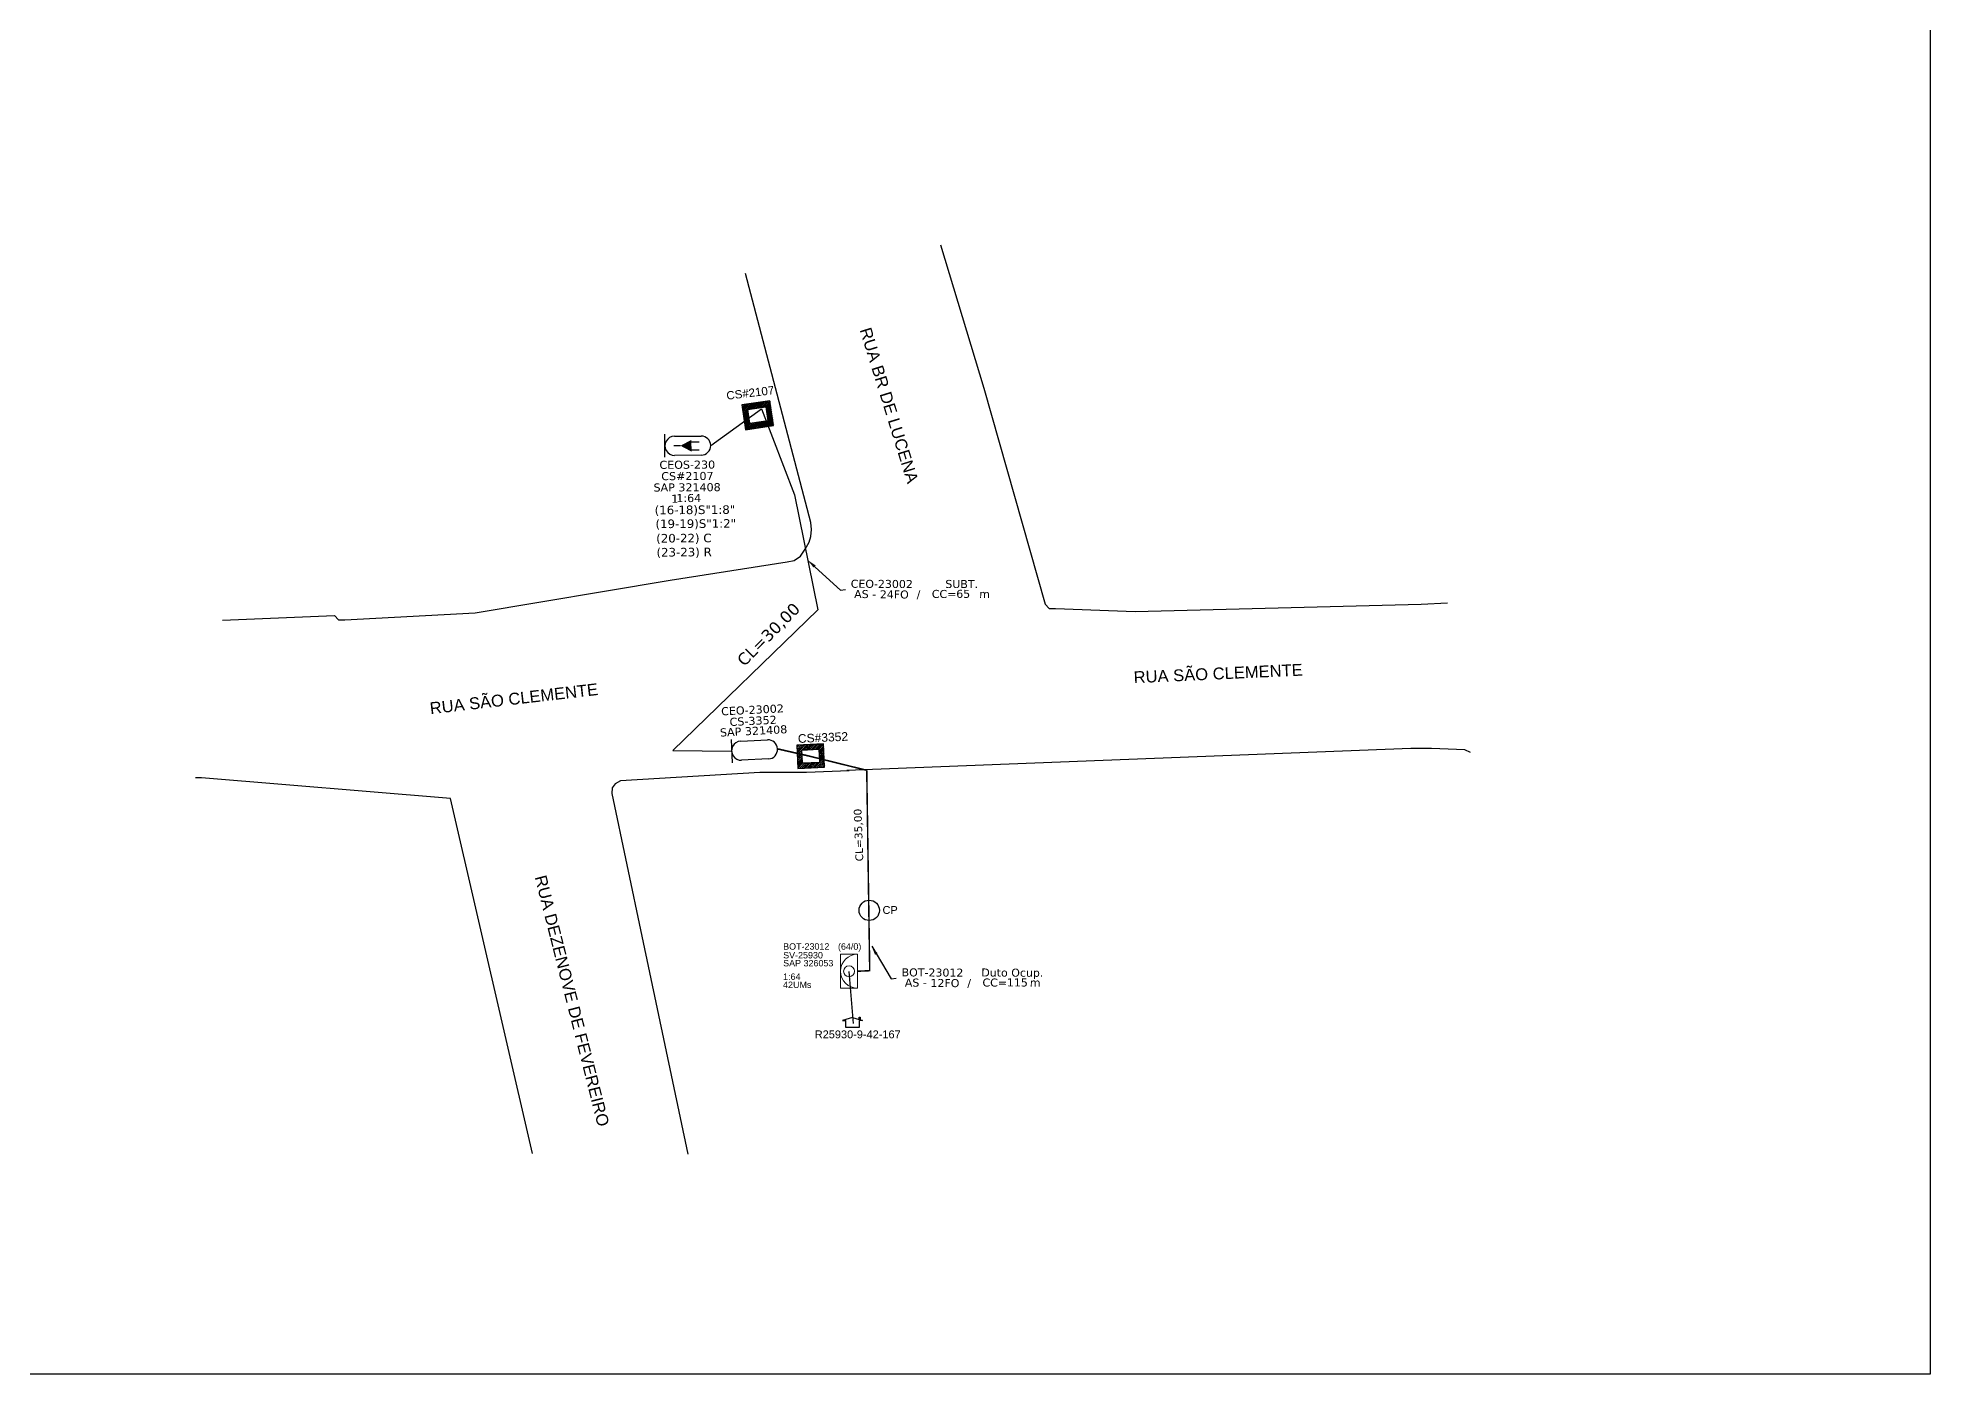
# Model space of a CAD drawing. Extents: x 0 to 841, y 0 to 594.
# Drawn here: x 420.4 to 841, y 0 to 297 of the extents above; entities that cross this region are included whole.
import ezdxf
from ezdxf.enums import TextEntityAlignment as Align

# ---------------------------------------------------------------- set-up
doc = ezdxf.new("R2010")
doc.units = 0
for name, color, linetype in [('10.1-Caixas Subterrâneas', 5, 'Continuous'), ('20.4-CEOS', 1, 'Continuous'), ('20.5-CEO', 1, 'Continuous'), ('Ancoragem Fachada', 7, 'Continuous'), ('CAP a instalar', 1, 'Continuous'), ('celulas gpon', 7, 'Continuous'), ('label_cabos', 7, 'Continuous'), ('QUADRA', 7, 'Continuous'), ('surveys', 7, 'Continuous'), ('surveys legendas', 7, 'Continuous')]:
    doc.layers.add(name, color=color, linetype=linetype)
for name, color, linetype, lineweight in [("20.0-LEGENDA DOS CDO'S", 1, 'Continuous', 0), ('20.1-CDO_INTERIOR', 1, 'Continuous', 0), ('Segmento Logradouro Texto', 238, 'Continuous', 0)]:
    doc.layers.add(name, color=color, linetype=linetype, lineweight=lineweight)
doc.layers.add('DROP DE CLIENTE', color=140, linetype='Continuous', plot=False)
doc.styles.add('ARIAL', font='arial.ttf')
doc.styles.add('DIGICADE', font='arial.ttf')
doc.styles.add('siredit', font='verdana.ttf')
doc.linetypes.add('FENCELINE1', pattern='A,0.25,-0.1,[133,ltypeshp.shx,S=0.1,R=0,X=-0.1,Y=0],-0.1,1', length=1.45)
doc.dimstyles.new('CC', dxfattribs={"dimtxt": 0.8, "dimasz": 2, "dimexe": 0.18, "dimexo": 0.0625, "dimgap": 0.09, "dimtad": 0, "dimdec": 0, "dimrnd": 1, "dimzin": 0, "dimdsep": 46, "dimtxsty": 'siredit', "dimblk": 'NONE', "dimcen": 0, "dimse1": 1, "dimse2": 1, "dimsd1": 1, "dimsd2": 1, "dimclrt": 7, "dimadec": 0, "dimazin": 0, "dimtfac": 1, "dimtdec": 0, "dimtofl": 0, "dimtmove": 0, "dimatfit": 3, "dimfxl": 0, "dimtolj": 1, "dimtzin": 0, "dimarcsym": 0})

# ---------------------------------------------------------------- blocks, each defined once
blk = doc.blocks.new('*X68')
at = {"color": 0, "linetype": 'Continuous'}
for p, q in [((-1.25, 0.34099), (-0.49099, 1.1)), ((-1.25, 0.517767), (-0.667767, 1.1)), ((-1.25, 0.694544), (-0.844544, 1.1)), ((-1.25, 0.87132), (-1.02132, 1.1)), ((-1.25, 1.048097), (-1.198097, 1.1)), ((-1.25, 0.164214), (-0.8035, 0.610714)), ((-1.25, -0.012563), (-0.8035, 0.433937)), ((-1.25, -0.18934), (-0.8035, 0.25716)), ((-1.25, -0.366117), (-0.8035, 0.080383)), ((-0.789214, 0.625), (-0.314214, 1.1)), ((-0.612437, 0.625), (-0.137437, 1.1)), ((-0.43566, 0.625), (0.03934, 1.1)), ((-0.258883, 0.625), (0.216117, 1.1)), ((-0.082107, 0.625), (0.392893, 1.1)), ((0.09467, 0.625), (0.56967, 1.1)), ((0.271447, 0.625), (0.746447, 1.1)), ((0.448223, 0.625), (0.923223, 1.1)), ((0.625, 0.625), (1.1, 1.1)), ((0.801777, 0.625), (1.25, 1.073223)), ((0.8035, 0.449947), (1.25, 0.896447)), ((0.8035, 0.27317), (1.25, 0.71967)), ((0.8035, 0.096393), (1.25, 0.542893)), ((0.8035, -0.080383), (1.25, 0.366117)), ((0.8035, -0.25716), (1.25, 0.18934)), ((0.8035, -0.433937), (1.25, 0.012563)), ((-1.25, -0.542893), (-0.8035, -0.096393)), ((-1.25, -0.71967), (-0.8035, -0.27317)), ((-1.25, -0.896447), (-0.8035, -0.449947)), ((-1.25, -1.073223), (-0.801777, -0.625)), ((-1.1, -1.1), (-0.625, -0.625)), ((-0.923223, -1.1), (-0.448223, -0.625)), ((-0.746447, -1.1), (-0.271447, -0.625)), ((-0.56967, -1.1), (-0.09467, -0.625)), ((-0.392893, -1.1), (0.082107, -0.625)), ((-0.216117, -1.1), (0.258883, -0.625)), ((-0.03934, -1.1), (0.43566, -0.625)), ((0.137437, -1.1), (0.612437, -0.625)), ((0.314214, -1.1), (0.789214, -0.625)), ((0.49099, -1.1), (1.25, -0.34099)), ((0.667767, -1.1), (1.25, -0.517767)), ((0.8035, -0.610714), (1.25, -0.164214)), ((0.844544, -1.1), (1.25, -0.694544)), ((1.02132, -1.1), (1.25, -0.87132)), ((1.198097, -1.1), (1.25, -1.048097))]:
    blk.add_line(p, q, dxfattribs=at)
blk = doc.blocks.new('MANHOLE_MQ')
at = {"color": 0, "linetype": 'Continuous'}
for p, q in [((0.00000623, 0.00000569), (-0.00000627, 0.00000569)), ((-0.00000627, 0.00000569), (-0.00000627, -0.00000531)), ((-0.00000404, 0.00000331), (0.00000399, 0.00000331)), ((-0.00000404, -0.00000294), (-0.00000404, 0.00000331)), ((0.00000399, 0.00000331), (0.00000399, -0.00000294)), ((0.00000623, -0.00000531), (0.00000623, 0.00000569)), ((-0.00000627, -0.00000531), (0.00000623, -0.00000531)), ((0.00000399, -0.00000294), (-0.00000404, -0.00000294)), ((0.00000399, -0.00000294), (0.00000399, -0.00000294))]:
    blk.add_line(p, q, dxfattribs=at)
at = {"color": 0, "linetype": 'Continuous', "xscale": 5e-06, "yscale": 5e-06, "zscale": 1e-05}
blk.add_blockref('*X68', (-0.00000002, 0.00000019), dxfattribs=at)
blk = doc.blocks.new('Inst CDOI-12 ADAP C-SPL 1x 1-8')
at = {"layer": '20.1-CDO_INTERIOR', "color": 1, "lineweight": 18}
blk.add_lwpolyline([(-2.12, -2.13), (-2.12, 2.12), (0, 2.12), (0.01, -2.13)], close=True, dxfattribs=at)
blk.add_circle((-1.06, 0), 0.68, dxfattribs=at)
blk.add_arc((0.01, 0), 2.13, 90.0276, 270.0276, dxfattribs=at)
at = {"layer": "20.0-LEGENDA DOS CDO'S", "style": 'ARIAL'}
for tag, p, rotation in [('SURVEY', (-9.3, 1.6), 359.9724), ('FID', (-9.3, 2.69), 0.118), ('SAP', (-9.3, 0.61), 359.9724), ('1:XX', (-9.31, -1.08), 359.9724), ('UMS', (-9.31, -2.09), 359.9724)]:
    blk.add_attdef(tag, p, '', height=0.8, rotation=rotation, dxfattribs=at)
at = {"layer": "20.0-LEGENDA DOS CDO'S"}
for tag, p, style, flags in [('ID_ATIVIDADE', (-9.3, 3.78), 'ARIAL', 3), ('FATOR', (-1.5, 3.78), 'ARIAL', 1), ('QTDE', (-9.18, -3.66), 'DIGICADE', 3)]:
    blk.add_attdef(tag, p, '', height=0.8, rotation=0.118, dxfattribs=dict(at, style=style, flags=flags))
at = {"layer": "20.0-LEGENDA DOS CDO'S", "style": 'ARIAL'}
blk.add_attdef('FIBRAS_UTILIZADAS', text='', height=0.8, rotation=359.9724, dxfattribs=at).set_placement((-0.99, 2.69), align=Align.CENTER)
blk = doc.blocks.new('Inst CB DT OCUP CFOA-SM-ASU-120-S-12')
at = {"layer": 'label_cabos', "color": 0, "style": 'siredit'}
for tag, flags, p in [('ID_ATIVIDADE', 3, (1.31, 2.67)), ('FATOR', 1, (11.56, 2.55))]:
    blk.add_attdef(tag, text='', height=1, rotation=359.69, dxfattribs=dict(at, flags=flags)).set_placement(p, align=Align.MIDDLE_CENTER)
for tag, p in [('TIPO_CABO', (1.26, 0)), ('DESTINO_CABO', (3.13, 1.26)), ('CABO', (4.69, -0.05)), ('/', (7.71, -0.05)), ('LANCE', (10.91, 0)), ('TIPO_CABO', (13.11, 1.24)), ('UND', (15.96, 0)), ('FID', (13.15, -1.41))]:
    blk.add_attdef(tag, text='', height=1, rotation=359.69, dxfattribs=at).set_placement(p, align=Align.MIDDLE_CENTER)
blk.add_attdef('QTDE', (12.43, -0.47), '', height=1, rotation=359.69, dxfattribs=at)
blk = doc.blocks.new('_None')
blk = doc.blocks.new('*U90')
at = {"layer": '20.4-CEOS', "color": 7, "style": 'siredit'}
for tag, p in [('FIBRAS_SPLITTER', (0, 0)), ('FIBRAS_TOP_C', (0, -4.13)), ('RESERVA_FINAIS', (0, -5.46))]:
    blk.add_attdef(tag, p, '', height=1.01, dxfattribs=at)
for tag, p, flags in [('ID_ATIVIDADE', (0, -6.77), 3), ('QTDE', (0, -9.4), 1), ('FATOR', (0, -8.09), 1), ('FID', (0, -10.71), 1)]:
    blk.add_attdef(tag, p, '', height=1.01, dxfattribs=dict(at, flags=flags))
blk = doc.blocks.new('*U92')
at = {"layer": '20.4-CEOS', "color": 7, "style": 'siredit'}
for tag, p in [('FIBRAS_SPLITTER', (0, 0)), ('FIBRAS_TOP_C', (0, -4.13)), ('RESERVA_FINAIS', (0, -5.46))]:
    blk.add_attdef(tag, p, '', height=1.01, dxfattribs=at)
for tag, p, flags in [('ID_ATIVIDADE', (0, -6.77), 3), ('QTDE', (0, -9.4), 1), ('FATOR', (0, -8.09), 1), ('FID', (0, -10.71), 1)]:
    blk.add_attdef(tag, p, '', height=1.01, dxfattribs=dict(at, flags=flags))
blk = doc.blocks.new('SURVEY_SURVEY')
for p, q in [((0, 0.0000127), (-0.0000126, 0.000009)), ((-0.0000126, 0.000009), (-0.0000086, 0.000009)), ((-0.0000086, 0), (-0.0000086, 0.000009)), ((0.0000086, 0), (-0.0000086, 0)), ((0, 0.0000127), (0.0000126, 0.000009)), ((0.0000084, 0.0000132), (0.0000098, 0.0000132)), ((0.0000084, 0.0000103), (0.0000084, 0.0000132)), ((0.0000126, 0.000009), (0.0000086, 0.000009)), ((0.0000086, 0.000009), (0.0000086, 0)), ((0.0000098, 0.0000132), (0.0000098, 0.0000099))]:
    blk.add_line(p, q)

msp = doc.modelspace()

# ---------------------------------------------------------------- linework, layer by layer
msp.add_lwpolyline([(0, 594), (841, 594), (841, 0), (0, 0)], close=True)
at = {"color": 4}
msp.add_lwpolyline([(621.04, 251.03), (630.67, 219.13), (644.31, 171.11), (645.17, 170.16), (646.59, 170.16), (664.3, 169.54), (727.91, 171.11), (733.7, 171.42)], dxfattribs=at)
at = {"color": 5}
msp.add_circle((605.21, 103.08), 2.26, dxfattribs=at)
at = {"layer": '20.4-CEOS', "color": 7}
for p, q in [((561.9, 208.45), (567.85, 208.48)), ((567.87, 204.25), (561.92, 204.21))]:
    msp.add_line(p, q, dxfattribs=at)
for points in [[(559.81, 203.77), (559.78, 208.88)], [(563.24, 206.34), (561.81, 206.33)], [(565.59, 207.19), (567.39, 207.2)], [(565.59, 205.43), (567.4, 205.44)]]:
    msp.add_lwpolyline(points, dxfattribs=at)
msp.add_lwpolyline([(563.24, 206.34, 0, 2.62, 0), (565.7, 206.35, 2.62, 2.62, 0)], format="xyseb", dxfattribs=at)
for centre, start, end in [((561.91, 206.33), 90.3013, 270.3013), ((567.86, 206.37), 270.3013, 90.3013)]:
    msp.add_arc(centre, 2.12, start, end, dxfattribs=at)
at = {"layer": '20.5-CEO', "color": 5}
for p, q in [((576.64, 140.69), (582.6, 140.99)), ((582.81, 136.74), (576.85, 136.44))]:
    msp.add_line(p, q, dxfattribs=at)
msp.add_lwpolyline([(574.49, 141.02), (574.75, 135.89)], dxfattribs=at)
for centre, start, end in [((576.74, 138.56), 92.8774, 272.8774), ((582.7, 138.86), 272.8774, 92.8774)]:
    msp.add_arc(centre, 2.13, start, end, dxfattribs=at)
at = {"layer": 'CAP a instalar', "color": 7, "ltscale": 5}
for p, q in [((569.98, 206.38), (581.23, 214.53)), ((581.23, 214.53), (588.62, 195.46)), ((581.48, 215.25), (581.48, 215.25)), ((588.62, 195.46), (593.81, 169.91)), ((593.81, 169.91), (561.57, 138.6)), ((561.57, 138.6), (574.62, 138.46))]:
    msp.add_line(p, q, dxfattribs=at)
at = {"layer": 'CAP a instalar', "ltscale": 5, "const_width": 0.356}
msp.add_lwpolyline([(584.83, 138.97), (591.81, 137.38)], dxfattribs=at)
at = {"layer": 'CAP a instalar', "linetype": 'FENCELINE1', "ltscale": 6, "const_width": 0.335}
for points in [[(591.81, 137.38), (604.65, 134.21), (604.65, 134.21)], [(604.65, 134.21), (605.31, 89.67), (602.62, 89.55)]]:
    msp.add_lwpolyline(points, dxfattribs=at)
at = {"layer": 'DROP DE CLIENTE'}
msp.add_lwpolyline([(600.7, 89.51), (601.61, 77.93)], dxfattribs=at)
at = {"layer": 'QUADRA', "color": 4}
for points in [[(461.49, 167.6), (486.37, 168.59), (487.27, 167.65), (488.64, 167.65), (517.64, 169.22), (560.96, 176.44), (586.98, 180.53), (588.55, 180.84), (589.9, 181.77), (591, 183.35), (591.83, 184.92), (592.26, 186.17), (592.36, 187.74), (592.2, 189.31), (577.72, 244.62)], [(738.86, 138.15), (737.6, 138.77), (730.15, 139.08), (725.56, 139.08), (600.2, 134.13)], [(530.38, 49.04), (512.13, 127.96), (456.79, 132.52), (455.47, 132.52)], [(600.77, 134.12), (591.28, 133.75), (580.86, 133.75), (549.92, 131.87), (548.76, 131.23), (548.05, 130.3), (547.99, 129.03), (554.66, 97.37)], [(554.66, 97.37), (564.86, 48.89)]]:
    msp.add_lwpolyline(points, dxfattribs=at)

# ---------------------------------------------------------------- block references
at = {"color": 0, "lineweight": 0, "xscale": 1.778609453563381, "yscale": 1.77860945356338, "zscale": 1.778609453563381}
msp.add_blockref('Inst CDOI-12 ADAP C-SPL 1x 1-8', (602.61, 89.55), dxfattribs=at).add_auto_attribs({'FIBRAS_UTILIZADAS': '(64/0)', 'SURVEY': 'SV-25930', 'SAP': 'SAP 326053', '1:XX': '1:64', 'UMS': '42UMs', 'FID': 'BOT-23012'})
at = {"layer": '10.1-Caixas Subterrâneas', "color": 30}
for p, xscale, yscale, zscale, rotation in [((580.4, 213.21), 505805.1333891966, 505805.1333891971, 505805.1333891971, 188.4203715481279), ((592.18, 137.42), 472961.8553443837, 472961.8553443836, 472961.8553443835, 182.8336503424179)]:
    msp.add_blockref('MANHOLE_MQ', p, dxfattribs=dict(at, xscale=xscale, yscale=yscale, zscale=zscale, rotation=rotation))
at = {"layer": '20.4-CEOS', "color": 7}
ref = msp.add_blockref('*U90', (557.51, 191.1), dxfattribs=dict(at, xscale=1.887475502984366, yscale=1.887475502984366, zscale=1.887475502984366, rotation=0.3504220090910075))
ref.add_attrib('FIBRAS_SPLITTER', '(16-18)S"1:8"', (557.51, 191.1), dxfattribs={"color": 7, "height": 1.9057, "rotation": 0.3504, "style": 'siredit'})
ref.add_attrib('FIBRAS_TOP_C', '(20-22) C', (557.86, 184.82), dxfattribs={"color": 7, "height": 1.906, "rotation": 0.3504, "style": 'siredit'})
ref.add_attrib('RESERVA_FINAIS', '(23-23) R', (557.92, 181.71), dxfattribs={"color": 7, "height": 1.906, "rotation": 0.3504, "style": 'siredit'})
at = {"layer": '20.4-CEOS', "color": 0, "lineweight": 0}
ref = msp.add_blockref('*U92', (557.7, 188.03), dxfattribs=dict(at, xscale=1.887475502984366, yscale=1.887475502984366, zscale=1.887475502984366, rotation=0.3504220090910075))
ref.add_attrib('FIBRAS_SPLITTER', '(19-19)S"1:2"', (557.7, 188.03), dxfattribs={"color": 7, "height": 1.9057, "rotation": 0.3504, "style": 'siredit'})
at = {"layer": 'label_cabos', "color": 0, "lineweight": 0}
ref = msp.add_blockref('Inst CB DT OCUP CFOA-SM-ASU-120-S-12', (602.43, 173.39), dxfattribs=dict(at, xscale=1.778609453563381, yscale=1.778609453563381, zscale=1.778609453563381))
ref.add_attrib('DESTINO_CABO', 'CEO-23002', dxfattribs={"color": 0, "height": 1.779, "rotation": 359.69, "style": 'siredit'}).set_placement((608, 175.64), align=Align.MIDDLE_CENTER)
ref.add_attrib('CABO', '24FO', dxfattribs={"color": 0, "height": 1.779, "rotation": 359.69, "style": 'siredit'}).set_placement((610.77, 173.3), align=Align.MIDDLE_CENTER)
ref.add_attrib('TIPO_CABO', 'SUBT.', dxfattribs={"color": 0, "height": 1.779, "rotation": 359.69, "style": 'siredit'}).set_placement((625.75, 175.61), align=Align.MIDDLE_CENTER)
ref.add_attrib('/', '/', dxfattribs={"color": 0, "height": 1.78, "rotation": 359.69, "style": 'siredit'}).set_placement((616.15, 173.3), align=Align.MIDDLE_CENTER)
ref.add_attrib('TIPO_CABO', 'AS - ', dxfattribs={"color": 0, "height": 1.779, "rotation": 359.69, "style": 'siredit'}).set_placement((604.68, 173.38), align=Align.MIDDLE_CENTER)
ref.add_attrib('LANCE', 'CC=', dxfattribs={"color": 0, "height": 1.779, "rotation": 359.69, "style": 'siredit'}).set_placement((621.84, 173.4), align=Align.MIDDLE_CENTER)
ref.add_attrib('QTDE', '65', (624.54, 172.55), dxfattribs={"color": 0, "height": 1.779, "rotation": 359.69, "style": 'siredit'})
ref.add_attrib('UND', 'm', dxfattribs={"color": 0, "height": 1.78, "rotation": 359.69, "style": 'siredit'}).set_placement((630.83, 173.4), align=Align.MIDDLE_CENTER)
ref = msp.add_blockref('Inst CB DT OCUP CFOA-SM-ASU-120-S-12', (613.69, 87.03), dxfattribs=dict(at, xscale=1.778609453563381, yscale=1.77860945356338, zscale=1.778609453563381))
ref.add_attrib('DESTINO_CABO', 'BOT-23012', dxfattribs={"color": 0, "height": 1.779, "rotation": 359.69, "style": 'siredit'}).set_placement((619.26, 89.27), align=Align.MIDDLE_CENTER)
ref.add_attrib('CABO', '12FO', dxfattribs={"color": 0, "height": 1.779, "rotation": 359.69, "style": 'siredit'}).set_placement((622.03, 86.93), align=Align.MIDDLE_CENTER)
ref.add_attrib('TIPO_CABO', 'Duto Ocup.', dxfattribs={"color": 0, "height": 1.779, "rotation": 359.69, "style": 'siredit'}).set_placement((637.01, 89.24), align=Align.MIDDLE_CENTER)
ref.add_attrib('/', '/', dxfattribs={"color": 0, "height": 1.78, "rotation": 359.69, "style": 'siredit'}).set_placement((627.41, 86.93), align=Align.MIDDLE_CENTER)
ref.add_attrib('TIPO_CABO', 'AS - ', dxfattribs={"color": 0, "height": 1.779, "rotation": 359.69, "style": 'siredit'}).set_placement((615.94, 87.02), align=Align.MIDDLE_CENTER)
ref.add_attrib('LANCE', 'CC=', dxfattribs={"color": 0, "height": 1.779, "rotation": 359.69, "style": 'siredit'}).set_placement((633.1, 87.03), align=Align.MIDDLE_CENTER)
ref.add_attrib('QTDE', '115', (635.8, 86.18), dxfattribs={"color": 0, "height": 1.779, "rotation": 359.69, "style": 'siredit'})
ref.add_attrib('UND', 'm', dxfattribs={"color": 0, "height": 1.78, "rotation": 359.69, "style": 'siredit'}).set_placement((642.09, 87.03), align=Align.MIDDLE_CENTER)
at = {"layer": 'surveys', "color": 255, "xscale": 174355.7296840612, "yscale": 174355.7296840612, "zscale": 174355.7296840612}
msp.add_blockref('SURVEY_SURVEY', (601.48, 77.04), dxfattribs=at)

# ---------------------------------------------------------------- texts
at = {"layer": '10.1-Caixas Subterrâneas', "color": 30, "style": 'ARIAL'}
for s, height, rotation, p in [('CS#2107', 1.834, 6.8605, (573.57, 216.55)), ('CS#3352', 1.917, 2.6756, (589.39, 140.28))]:
    msp.add_text(s, height=height, rotation=rotation, dxfattribs=at).set_placement(p)
at = {"layer": '20.4-CEOS', "color": 7, "style": 'siredit'}
for s, p in [('CEOS-230', (564.76, 203.03)), ('SAP 321408', (564.72, 198)), ('CS#2107', (564.79, 200.51)), ('1:64', (565.09, 195.62))]:
    msp.add_text(s, height=1.796, rotation=0.3013, dxfattribs=at).set_placement(p, align=Align.TOP_CENTER)
msp.add_text('1', height=1.8, rotation=0.3013, dxfattribs=at).set_placement((561.21, 193.66))
at = {"layer": '20.4-CEOS', "color": 5, "style": 'siredit'}
msp.add_text('CEO-23002', height=1.796, rotation=2.8774, dxfattribs=at).set_placement((579.21, 148.55), align=Align.TOP_CENTER)
at = {"layer": '20.5-CEO', "color": 5, "style": 'siredit'}
for s, p in [('SAP 321408', (579.46, 143.88)), ('CS-3352', (579.35, 146.11))]:
    msp.add_text(s, height=1.803, rotation=2.8774, dxfattribs=at).set_placement(p, align=Align.TOP_CENTER)
at = {"layer": 'celulas gpon', "color": 3, "style": 'siredit'}
for s, height, rotation, p in [('CL=30,00', 2.639, 45.1512, (577.41, 157.14)), ('CL=35,00', 1.722, 92.0505, (603.88, 114))]:
    msp.add_text(s, height=height, rotation=rotation, dxfattribs=at).set_placement(p)
at = {"layer": 'Segmento Logradouro Texto', "color": 5, "linetype": 'Continuous', "char_height": 2.6334, "attachment_point": 1, "style": 'DIGICADE'}
for s, insert, width, rotation in [('\\fArial|b0|i0|c0|p34;\\W1.0000000000;\\T1.0000000000;\\o\\lRUA BR DE LUCENA', (605.57, 232.89), 36.7217, 287.2228), ('RUA SÃO CLEMENTE', (663.91, 156.19), 42.9765, 2.5901), ('RUA SÃO CLEMENTE', (507.39, 149.28), 50.5769, 6.5626), ('\\fArial|b0|i0|c0|p34;\\W1.0000000000;\\T1.0000000000;\\o\\lRUA DEZENOVE DE FEVEREIRO', (533.38, 111.14), 58.173, 284.2133)]:
    msp.add_mtext(s, dxfattribs=dict(at, insert=insert, width=width, rotation=rotation))
at = {"layer": 'surveys legendas', "color": 5, "style": 'ARIAL'}
msp.add_text('CP', height=1.744, dxfattribs=at).set_placement((608.16, 102.29))
at = {"layer": 'surveys legendas', "color": 0, "style": 'ARIAL'}
msp.add_text('R25930-9-42-167', height=1.7436, dxfattribs=at).set_placement((593.1, 74.65))

# ---------------------------------------------------------------- leaders
at = {"layer": 'Ancoragem Fachada'}
for points in [[(591.59, 180.86), (598.81, 174.22), (599.93, 174.38)], [(605.75, 95.09), (610.07, 87.85), (611.19, 88.01)]]:
    msp.add_leader(points, dimstyle='CC', dxfattribs=at)

doc.saveas('drawing.dxf')
